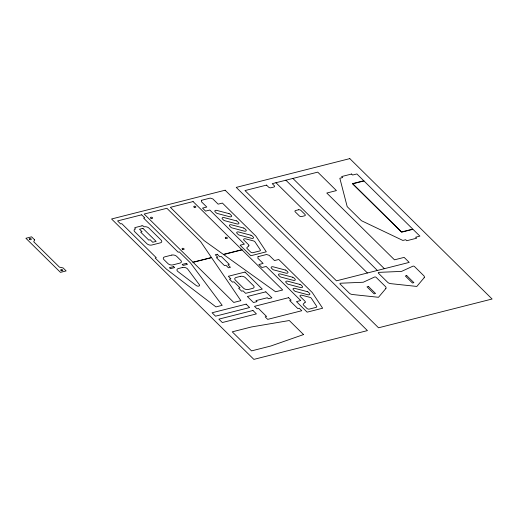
<?xml version="1.0" encoding="UTF-8"?>
<svg xmlns="http://www.w3.org/2000/svg" width="518" height="518" viewBox="0 0 518 518"><rect width="100%" height="100%" fill="white"/><g stroke="black" fill="none" stroke-linecap="round" stroke-linejoin="round"><path stroke-width="0.78" d="M192.955 262.179L211.48 257.524M223.368 254.396L241.867 249.708M223.575 254.545L242.029 249.87M193.117 262.335L211.571 257.66L240.87 300.647L233.773 302.447L144.172 214.044L166.887 208.288L200.583 241.537L211.454 257.491M292.89 178.432L384.362 268.693M285.897 180.206L377.376 270.461M275.939 182.731L367.417 272.986M201.703 200.246L201.496 201.813L206.779 207.025L202.519 208.106L205.568 211.111L209.829 210.036L244.386 244.133L240.125 245.208L250.803 255.743L266.297 251.813L255.937 236.163L222.397 203.069L218.136 204.15L212.853 198.931L210.204 198.09L201.703 200.246M258.048 256.656L257.841 258.223L263.125 263.435L258.87 264.517L261.92 267.521L266.174 266.446L300.731 300.544L296.477 301.618L307.148 312.153L322.643 308.223L312.283 292.573L278.742 259.479L274.482 260.56L269.198 255.342L266.55 254.5L258.048 256.656M34.628 239.84L33.722 241.764L59.453 267.152L63.086 267.923L66.136 270.927L60.457 272.364L25.9 238.274L31.579 236.83L34.628 239.84M385.8 288.61L378.49 297.287L352.499 294.515A3.561 2.007 14 0 1 349.307 293.136L340.112 284.071A1.068 0.602 14 0 1 340.611 283.216L363.248 282.245L374.533 277.046A1.068 0.602 14 0 1 376.152 277.376L385.437 286.538A3.561 2.007 14 0 1 385.8 288.61M424.132 277.758L416.822 286.435L390.831 283.663A3.561 2.007 14 0 1 387.632 282.284L378.444 273.213A1.068 0.602 14 0 1 378.943 272.364L401.573 271.393L412.865 266.194A1.068 0.602 14 0 1 414.484 266.524L423.769 275.686A3.561 2.007 14 0 1 424.132 277.758M248.757 245.895L247.028 247.526A1.781 1.004 14 0 0 247.151 248.621L250.589 252.013A1.781 1.004 14 0 0 253.024 252.654L259.686 250.971A1.781 1.004 14 0 0 260.269 249.818L254.94 241.776A1.781 1.004 14 0 0 253.626 240.961L245.649 238.85A1.781 1.004 14 0 0 243.881 239.025A1.781 1.004 14 0 0 243.946 240.177L248.634 244.8A1.781 1.004 14 0 1 248.757 245.895M305.102 302.305L303.373 303.936A1.781 1.004 14 0 0 303.503 305.031L306.934 308.424A1.781 1.004 14 0 0 309.375 309.065L316.032 307.381A1.781 1.004 14 0 0 316.615 306.235L311.286 298.187A1.781 1.004 14 0 0 309.971 297.371L302 295.26A1.781 1.004 14 0 0 300.233 295.435A1.781 1.004 14 0 0 300.291 296.587L304.979 301.211A1.781 1.004 14 0 1 305.102 302.305M303.529 334.57L270.862 345.998L251.554 350.887L232.245 331.837L251.547 326.942L289.297 320.525L303.529 334.57M225.136 190.21L111.571 218.984L253.865 359.382L367.43 330.607L225.136 190.21M349.805 158.618L236.234 187.393L378.535 327.79L492.1 299.015L349.805 158.618M193.084 201.573L170.37 207.329L204.073 240.579L275.589 291.776L282.686 289.983L193.084 201.573M141.699 214.808L117.567 220.927L120.616 223.931L121.756 223.646L156.313 257.744L155.173 258.029L166.356 269.062L215.954 306.909L222.203 305.329L190.488 262.943L179.312 251.916L178.173 252.201L143.615 218.104L144.749 217.819L141.699 214.808M266.55 185.107L244.982 190.572L336.454 280.834L409.214 262.393L404.131 257.381L394.476 259.829L326.787 193.039L336.435 190.592L317.735 172.138L272.228 183.67L274.262 185.677A1.781 1.004 14 0 1 273.86 187.037L271.024 187.756A1.781 1.004 14 0 1 268.583 187.115L266.55 185.107M141.984 225.829L135.172 227.557A1.068 0.602 14 0 0 134.933 228.373L135.541 228.975A3.561 2.007 14 0 0 134.732 231.701L146.931 243.732A3.561 2.007 14 0 0 151.806 245.02L160.321 242.864A3.561 2.007 14 0 0 161.13 240.138L148.931 228.101A3.561 2.007 14 0 0 144.056 226.819L143.447 226.217A1.068 0.602 14 0 0 141.984 225.829M351.599 174.029L341.66 176.547L342.676 177.544L339.84 178.27L347.196 206.65L361.428 220.694L402.855 240.443L405.698 239.724L406.714 240.728L416.647 238.209L415.63 237.205L419.891 236.124L412.982 229.306L401.625 232.187L352.428 183.65L363.785 180.769L356.876 173.951L352.616 175.032L351.599 174.029M142.923 228.36L139.517 229.221L142.055 231.734L140.637 232.09L148.77 240.112L150.188 239.756L152.726 242.262L156.132 241.394L142.923 228.36M363.986 180.97L352.771 183.812L401.56 231.947L412.775 229.105L363.986 180.97M298.485 209.784L295.649 210.509A1.781 1.004 14 0 0 295.247 211.868L299.313 215.883A1.781 1.004 14 0 0 301.748 216.524L304.584 215.805A1.781 1.004 14 0 0 304.992 214.439L300.926 210.431A1.781 1.004 14 0 0 298.485 209.784M171.808 255.076L164.711 256.876A3.561 2.007 14 0 0 163.902 259.602L167.968 263.61A3.561 2.007 14 0 0 172.844 264.899L179.94 263.099A3.561 2.007 14 0 0 180.743 260.373L176.677 256.365A3.561 2.007 14 0 0 171.808 255.076M217.243 254.26L215.255 254.765L217.8 257.271L216.375 257.627L224.508 265.65L225.926 265.294L228.47 267.8L230.458 267.294L227.914 264.789L229.338 264.433L221.205 256.41L219.787 256.766L217.243 254.26M173.653 266.582L169.399 267.664L170.416 268.661L174.67 267.586L173.653 266.582M186.435 263.345L182.174 264.426L183.191 265.423L187.451 264.348L186.435 263.345M182.53 267.482L178.38 268.538A3.561 2.007 14 0 0 177.927 271.561L196.335 285.606A1.781 1.004 14 0 0 198.595 286.098L198.906 286.02A1.781 1.004 14 0 0 199.449 284.816L187.684 269.088A3.561 2.007 14 0 0 182.53 267.482M245.014 272.054L228.315 276.282L230.86 278.788L229.442 279.15L232.491 282.155L233.909 281.798L240.009 287.814L238.584 288.176L241.634 291.181L243.059 290.825L245.597 293.33L262.289 289.102L245.014 272.054M240.456 276.359L236.195 277.434A3.561 2.007 14 0 0 235.392 280.16L243.518 288.183A3.561 2.007 14 0 0 248.394 289.471L252.654 288.39A3.561 2.007 14 0 0 253.457 285.664L245.325 277.642A3.561 2.007 14 0 0 240.456 276.359M265.805 291.835L247.351 296.51L253.451 302.525L256.999 301.625L255.983 300.621L267.34 297.746L268.356 298.75L271.905 297.85L265.805 291.835M246.154 304.137L212.089 312.768L215.54 316.181L249.611 307.543L246.154 304.137M288.565 297.688L254.493 306.319L257.038 308.832L258.456 308.469L266.589 316.492L265.164 316.854L267.709 319.36L301.78 310.722L299.236 308.216L297.818 308.579L289.685 300.557L291.103 300.194L288.565 297.688M252.959 310.489L218.887 319.127L222.345 322.533L256.416 313.902L252.959 310.489M406.753 275.628L405.335 275.984L412.451 283.003L413.869 282.647L406.753 275.628M368.427 286.48L367.009 286.836L374.125 293.861L375.544 293.499L368.427 286.48M229.008 213.63L216.828 210.412A1.781 1.004 14 0 0 215.061 210.586A1.781 1.004 14 0 0 215.119 211.732L216.31 212.911A1.781 1.004 14 0 0 217.45 213.513L229.629 216.731A1.781 1.004 14 0 0 231.397 216.556A1.781 1.004 14 0 0 231.332 215.404L230.141 214.232A1.781 1.004 14 0 0 229.008 213.63M236.299 220.823L224.119 217.612A1.781 1.004 14 0 0 222.351 217.787A1.781 1.004 14 0 0 222.416 218.933L223.608 220.111A1.781 1.004 14 0 0 224.741 220.713L236.92 223.925A1.781 1.004 14 0 0 238.688 223.75A1.781 1.004 14 0 0 238.63 222.604L237.438 221.432A1.781 1.004 14 0 0 236.299 220.823M243.596 228.024L231.416 224.806A1.781 1.004 14 0 0 229.649 224.98A1.781 1.004 14 0 0 229.714 226.133L230.905 227.305A1.781 1.004 14 0 0 232.038 227.907L244.218 231.125A1.781 1.004 14 0 0 245.985 230.95A1.781 1.004 14 0 0 245.921 229.804L244.729 228.626A1.781 1.004 14 0 0 243.596 228.024M250.893 235.217L238.714 232.006A1.781 1.004 14 0 0 236.946 232.181A1.781 1.004 14 0 0 237.004 233.327L238.196 234.505A1.781 1.004 14 0 0 239.329 235.107L251.508 238.319A1.781 1.004 14 0 0 253.276 238.15A1.781 1.004 14 0 0 253.218 236.998L252.026 235.826A1.781 1.004 14 0 0 250.893 235.217M285.353 270.04L273.174 266.822A1.781 1.004 14 0 0 271.406 266.997A1.781 1.004 14 0 0 271.471 268.149L272.662 269.321A1.781 1.004 14 0 0 273.795 269.923L285.975 273.141A1.781 1.004 14 0 0 287.743 272.967A1.781 1.004 14 0 0 287.678 271.814L286.486 270.642A1.781 1.004 14 0 0 285.353 270.04M292.651 277.234L280.471 274.022A1.781 1.004 14 0 0 278.703 274.197A1.781 1.004 14 0 0 278.762 275.343L279.953 276.521A1.781 1.004 14 0 0 281.086 277.124L293.266 280.335A1.781 1.004 14 0 0 295.033 280.16A1.781 1.004 14 0 0 294.975 279.014L293.784 277.842A1.781 1.004 14 0 0 292.651 277.234M299.941 284.434L287.762 281.216A1.781 1.004 14 0 0 285.994 281.391A1.781 1.004 14 0 0 286.059 282.543L287.25 283.715A1.781 1.004 14 0 0 288.384 284.317L300.563 287.535A1.781 1.004 14 0 0 302.331 287.361A1.781 1.004 14 0 0 302.266 286.214L301.075 285.036A1.781 1.004 14 0 0 299.941 284.434M307.239 291.628L295.059 288.416A1.781 1.004 14 0 0 293.292 288.591A1.781 1.004 14 0 0 293.35 289.737L294.541 290.915A1.781 1.004 14 0 0 295.681 291.517L307.86 294.736A1.781 1.004 14 0 0 309.628 294.561A1.781 1.004 14 0 0 309.563 293.408L308.372 292.236A1.781 1.004 14 0 0 307.239 291.628M61.105 270.506A1.068 0.602 14 0 0 62.807 270.415A1.068 0.602 14 0 0 61.402 269.509A1.068 0.602 14 0 0 61.105 270.506M29.597 239.42A1.068 0.602 14 0 0 31.3 239.329A1.068 0.602 14 0 0 29.895 238.416A1.068 0.602 14 0 0 29.597 239.42M150.919 218.201A1.068 0.602 14 0 0 152.616 218.11A1.068 0.602 14 0 0 151.217 217.197A1.068 0.602 14 0 0 150.919 218.201M182.427 249.287A1.068 0.602 14 0 0 184.123 249.197A1.068 0.602 14 0 0 182.724 248.284A1.068 0.602 14 0 0 182.427 249.287M194.153 207.168A1.068 0.602 14 0 0 195.849 207.077A1.068 0.602 14 0 0 194.451 206.17A1.068 0.602 14 0 0 194.153 207.168M225.66 238.261A1.068 0.602 14 0 0 227.363 238.17A1.068 0.602 14 0 0 225.958 237.257A1.068 0.602 14 0 0 225.66 238.261"/></g></svg>
